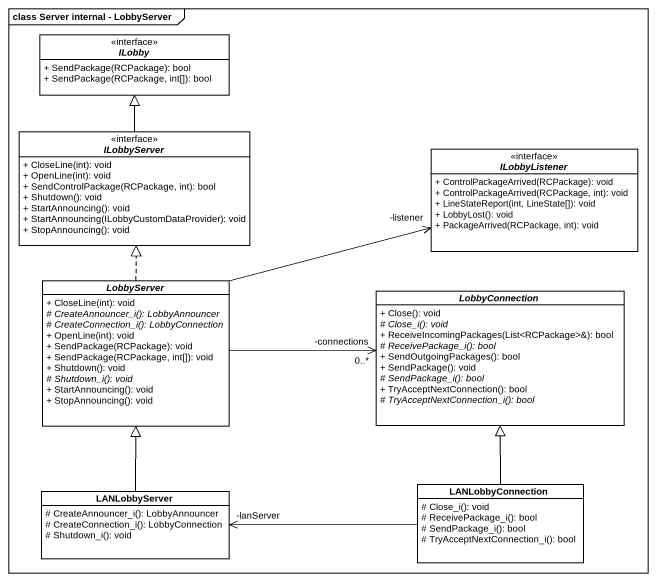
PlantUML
@startuml
mainframe class Server internal - LobbyServer
hide circle
hide empty members
skinparam classAttributeIconSize 0
interface ILobby <<interface>> {
  + SendPackage(RCPackage): bool
  + SendPackage(RCPackage, int[]): bool
}
interface ILobbyServer <<interface>> {
  + CloseLine(int): void
  + OpenLine(int): void
  + SendControlPackage(RCPackage, int): bool
  + Shutdown(): void
  + StartAnnouncing(): void
  + StartAnnouncing(ILobbyCustomDataProvider): void
  + StopAnnouncing(): void
}
interface ILobbyListener <<interface>> {
  + ControlPackageArrived(RCPackage): void
  + ControlPackageArrived(RCPackage, int): void
  + LineStateReport(int, LineState[]): void
  + LobbyLost(): void
  + PackageArrived(RCPackage, int): void
}
abstract class LobbyServer {
  + CloseLine(int): void
  {abstract} # CreateAnnouncer_i(): LobbyAnnouncer
  {abstract} # CreateConnection_i(): LobbyConnection
  + OpenLine(int): void
  + SendPackage(RCPackage): void
  + SendPackage(RCPackage, int[]): void
  + Shutdown(): void
  {abstract} # Shutdown_i(): void
  + StartAnnouncing(): void
  + StopAnnouncing(): void
}
abstract class LobbyConnection {
  + Close(): void
  {abstract} # Close_i(): void
  + ReceiveIncomingPackages(List<RCPackage>&): bool
  {abstract} # ReceivePackage_i(): bool
  + SendOutgoingPackages(): bool
  + SendPackage(): void
  {abstract} # SendPackage_i(): bool
  + TryAcceptNextConnection(): bool
  {abstract} # TryAcceptNextConnection_i(): bool
}
class LANLobbyServer {
  # CreateAnnouncer_i(): LobbyAnnouncer
  # CreateConnection_i(): LobbyConnection
  # Shutdown_i(): void
}
class LANLobbyConnection {
  # Close_i(): void
  # ReceivePackage_i(): bool
  # SendPackage_i(): bool
  # TryAcceptNextConnection_i(): bool
}
ILobbyServer -up-|> ILobby
LobbyServer .up.|> ILobbyServer
LobbyServer -right-> "-listener" ILobbyListener
LobbyServer -right-> "-connections\n0..*" LobbyConnection
LANLobbyServer -up-|> LobbyServer
LANLobbyConnection -up-|> LobbyConnection
LANLobbyConnection -left-> "-lanServer" LANLobbyServer
@enduml
